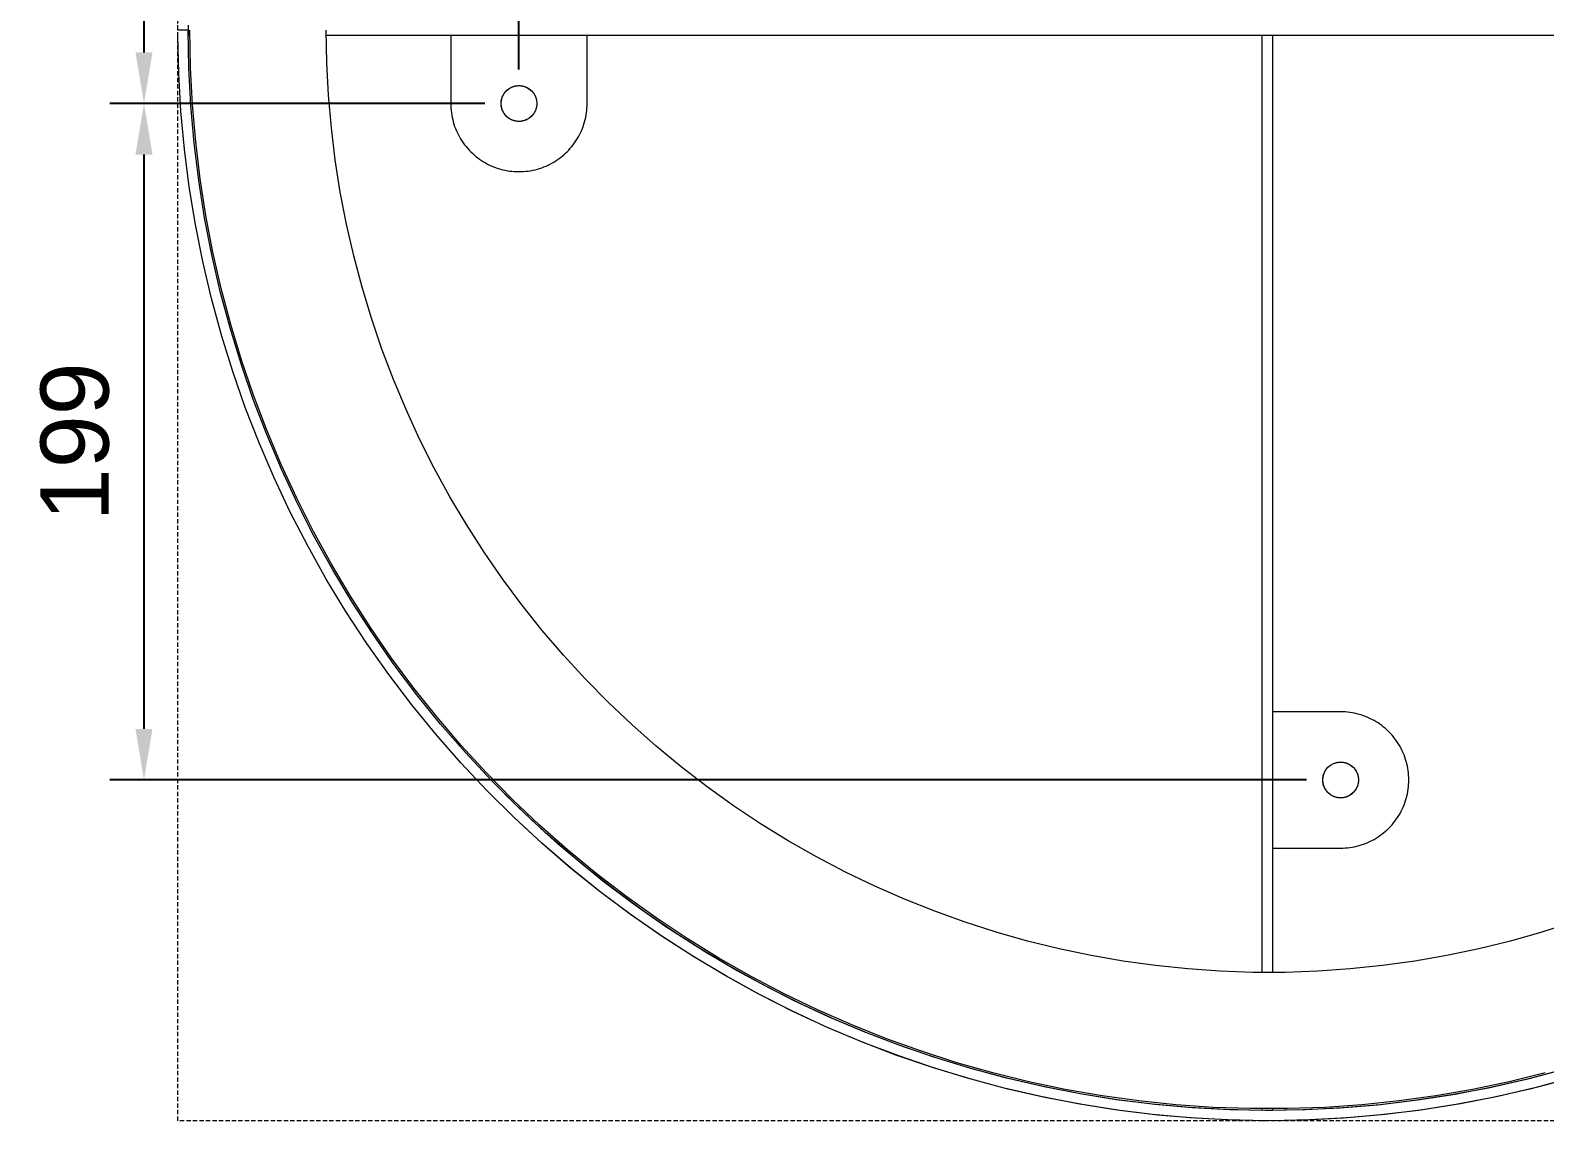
# Model space of a CAD drawing. Header units: millimetres. Extents: x 109 to 2437, y 94 to 1800.
# Drawn here: x 850 to 1294.1, y 93.9 to 413.9 of the extents above; entities that cross this region are included whole.
import ezdxf

# ---------------------------------------------------------------- set-up
doc = ezdxf.new("R2010")
doc.units = ezdxf.units.MM
doc.linetypes.add('HIDDEN', pattern=[1.905, 1.27, -0.635])
for name, color, linetype, lineweight in [('ZANO_R', 7, 'Continuous', 0), ('ZANO_R_przerywana', 7, 'HIDDEN', 0), ('ZANO_W', 1, 'Continuous', 0)]:
    doc.layers.add(name, color=color, linetype=linetype, lineweight=lineweight)
doc.styles.add('Arial', font='arial.ttf')
doc.styles.get("Standard").update_dxf_attribs({"font": 'ARIALUNI.TTF'})
doc.dimstyles.new('pl i ang', dxfattribs={"dimtxt": 50, "dimasz": 50, "dimexe": 1.25, "dimexo": 0.625, "dimgap": 10, "dimtad": 1, "dimtoh": 1, "dimtxsty": 'Standard', "dimcen": 2.5, "dimclrd": 1, "dimclre": 1, "dimclrt": 1, "dimadec": 0, "dimazin": 0, "dimtfac": 1, "dimtmove": 0, "dimatfit": 3, "dimfxl": 1, "dimarcsym": 1})

# ---------------------------------------------------------------- blocks, each defined once
blk = doc.blocks.new('*D390')
at = {"layer": 'ZANO_W', "color": 1, "lineweight": -2}
for p, q in [((993.28, 402.36), (993.28, 752.28)), ((1191.28, 643.85), (1191.28, 752.28)), ((1008.28, 742.28), (1176.28, 742.28))]:
    blk.add_line(p, q, dxfattribs=at)
at = {"layer": 'ZANO_W', "color": 1}
for points in [[(1008.28, 744.78), (1008.28, 739.78), (993.28, 742.28)], [(1176.28, 739.78), (1176.28, 744.78), (1191.28, 742.28)]]:
    blk.add_solid(points, dxfattribs=at)
at = {"layer": 'ZANO_W', "color": 1, "insert": (1092.28, 762.49), "char_height": 20, "attachment_point": 5, "style": 'Arial'}
blk.add_mtext('198', dxfattribs=at)
blk = doc.blocks.new('*D392')
at = {"layer": 'ZANO_W', "color": 1, "lineweight": -2}
for p, q in [((1181.28, 633.85), (873.3, 633.85)), ((883.3, 618.85), (883.3, 407.36)), ((983.28, 392.36), (873.3, 392.36))]:
    blk.add_line(p, q, dxfattribs=at)
at = {"layer": 'ZANO_W', "color": 1}
for points in [[(885.8, 618.85), (880.8, 618.85), (883.3, 633.85)], [(880.8, 407.36), (885.8, 407.36), (883.3, 392.36)]]:
    blk.add_solid(points, dxfattribs=at)
at = {"layer": 'ZANO_W', "color": 1, "insert": (863.26, 513.1), "char_height": 20, "attachment_point": 5, "rotation": 90, "style": 'Arial'}
blk.add_mtext('241', dxfattribs=at)
blk = doc.blocks.new('*D393')
at = {"layer": 'ZANO_W', "color": 1, "lineweight": -2}
for p, q in [((983.28, 392.36), (873.3, 392.36)), ((883.3, 377.36), (883.3, 208.85)), ((1224.28, 193.85), (873.3, 193.85))]:
    blk.add_line(p, q, dxfattribs=at)
at = {"layer": 'ZANO_W', "color": 1}
for points in [[(885.8, 377.36), (880.8, 377.36), (883.3, 392.36)], [(880.8, 208.85), (885.8, 208.85), (883.3, 193.85)]]:
    blk.add_solid(points, dxfattribs=at)
at = {"layer": 'ZANO_W', "color": 1, "insert": (863.09, 293.1), "char_height": 20, "attachment_point": 5, "rotation": 90, "style": 'Arial'}
blk.add_mtext('199', dxfattribs=at)

msp = doc.modelspace()

# ---------------------------------------------------------------- linework, layer by layer
at = {"layer": 'ZANO_R'}
for p, q in [((893.28, 413.85), (893.28, 415.36)), ((896.28, 413.85), (893.28, 413.85)), ((896.28, 415.36), (896.28, 412.36)), ((896.47, 402.8), (896.28, 413.85)), ((896.97, 402.93), (896.78, 413.85)), ((936.94, 404.31), (936.78, 413.85)), ((893.53, 401.21), (893.28, 412.36)), ((896.78, 412.36), (896.28, 412.36)), ((1211.28, 412.36), (936.78, 412.36)), ((973.28, 412.36), (973.28, 392.36)), ((1013.28, 392.36), (1013.28, 412.36)), ((1214.28, 412.36), (1211.28, 412.36)), ((1211.28, 137.36), (1211.28, 412.36)), ((1214.28, 412.36), (1214.28, 137.35)), ((1489.78, 412.36), (1214.28, 412.36)), ((937.44, 394.78), (936.94, 404.31)), ((894.16, 390.07), (893.53, 401.21)), ((897.05, 391.76), (896.47, 402.8)), ((897.53, 392.02), (896.97, 402.93)), ((988.91, 395.26), (989.01, 395.41)), ((989.01, 395.41), (989.12, 395.56)), ((989.12, 395.56), (989.23, 395.7)), ((989.23, 395.7), (989.35, 395.84)), ((989.35, 395.84), (989.47, 395.97)), ((989.47, 395.97), (989.6, 396.1)), ((989.6, 396.1), (989.73, 396.22)), ((989.73, 396.22), (989.87, 396.34)), ((989.87, 396.34), (990.01, 396.46)), ((990.01, 396.46), (990.15, 396.57)), ((990.15, 396.57), (990.3, 396.68)), ((990.3, 396.68), (990.45, 396.78)), ((990.45, 396.78), (990.6, 396.87)), ((990.6, 396.87), (990.76, 396.96)), ((990.76, 396.96), (990.92, 397.05)), ((990.92, 397.05), (991.08, 397.12)), ((991.08, 397.12), (991.25, 397.2)), ((991.25, 397.2), (991.42, 397.26)), ((991.42, 397.26), (991.59, 397.33)), ((991.59, 397.33), (991.76, 397.38)), ((991.76, 397.38), (991.94, 397.43)), ((991.94, 397.43), (992.11, 397.47)), ((992.11, 397.47), (992.29, 397.51)), ((992.29, 397.51), (992.47, 397.54)), ((992.47, 397.54), (992.65, 397.57)), ((992.65, 397.57), (992.83, 397.59)), ((992.83, 397.59), (993.01, 397.6)), ((993.01, 397.6), (993.19, 397.6)), ((993.19, 397.6), (993.37, 397.6)), ((993.37, 397.6), (993.55, 397.6)), ((993.55, 397.6), (993.73, 397.59)), ((993.73, 397.59), (993.91, 397.57)), ((993.91, 397.57), (994.09, 397.54)), ((994.09, 397.54), (994.27, 397.51)), ((994.27, 397.51), (994.45, 397.47)), ((994.45, 397.47), (994.62, 397.43)), ((994.62, 397.43), (994.8, 397.38)), ((994.8, 397.38), (994.97, 397.33)), ((994.97, 397.33), (995.14, 397.26)), ((995.14, 397.26), (995.31, 397.2)), ((995.31, 397.2), (995.48, 397.12)), ((995.48, 397.12), (995.64, 397.05)), ((995.64, 397.05), (995.8, 396.96)), ((995.8, 396.96), (995.96, 396.87)), ((995.96, 396.87), (996.11, 396.78)), ((996.11, 396.78), (996.26, 396.68)), ((996.26, 396.68), (996.41, 396.57)), ((996.41, 396.57), (996.55, 396.46)), ((996.55, 396.46), (996.69, 396.34)), ((996.69, 396.34), (996.83, 396.22)), ((996.83, 396.22), (996.96, 396.1)), ((996.96, 396.1), (997.09, 395.97)), ((997.09, 395.97), (997.21, 395.84)), ((997.21, 395.84), (997.33, 395.7)), ((997.33, 395.7), (997.44, 395.56)), ((997.44, 395.56), (997.55, 395.41)), ((997.55, 395.41), (997.65, 395.26)), ((898.01, 380.74), (897.05, 391.76)), ((898.48, 381.13), (897.53, 392.02)), ((938.26, 385.27), (937.44, 394.78)), ((973.28, 392.36), (973.29, 391.67)), ((973.29, 391.67), (973.33, 390.99)), ((973.33, 390.99), (973.38, 390.31)), ((988.03, 392.54), (988.04, 392.72)), ((988.03, 392.36), (988.03, 392.54)), ((988.03, 392.17), (988.03, 392.36)), ((988.04, 391.99), (988.03, 392.17)), ((988.04, 392.72), (988.06, 392.9)), ((988.06, 391.81), (988.04, 391.99)), ((988.06, 392.9), (988.08, 393.08)), ((988.08, 391.63), (988.06, 391.81)), ((988.08, 393.08), (988.11, 393.26)), ((988.11, 391.45), (988.08, 391.63)), ((988.11, 393.26), (988.14, 393.44)), ((988.14, 391.28), (988.11, 391.45)), ((988.14, 393.44), (988.18, 393.61)), ((988.18, 391.1), (988.14, 391.28)), ((988.18, 393.61), (988.23, 393.79)), ((988.23, 390.92), (988.18, 391.1)), ((988.23, 393.79), (988.28, 393.96)), ((988.28, 390.75), (988.23, 390.92)), ((988.28, 393.96), (988.34, 394.13)), ((988.34, 394.13), (988.4, 394.3)), ((988.4, 394.3), (988.47, 394.47)), ((988.47, 394.47), (988.55, 394.63)), ((988.55, 394.63), (988.63, 394.8)), ((988.63, 394.8), (988.72, 394.95)), ((988.72, 394.95), (988.81, 395.11)), ((988.81, 395.11), (988.91, 395.26)), ((997.65, 395.26), (997.75, 395.11)), ((997.75, 395.11), (997.84, 394.95)), ((997.84, 394.95), (997.93, 394.8)), ((997.93, 394.8), (998.01, 394.63)), ((998.01, 394.63), (998.09, 394.47)), ((998.09, 394.47), (998.16, 394.3)), ((998.16, 394.3), (998.22, 394.13)), ((998.22, 394.13), (998.28, 393.96)), ((998.28, 393.96), (998.33, 393.79)), ((998.33, 390.92), (998.28, 390.75)), ((998.33, 393.79), (998.38, 393.61)), ((998.38, 391.1), (998.33, 390.92)), ((998.38, 393.61), (998.42, 393.44)), ((998.42, 391.28), (998.38, 391.1)), ((998.42, 393.44), (998.45, 393.26)), ((998.45, 391.45), (998.42, 391.28)), ((998.45, 393.26), (998.48, 393.08)), ((998.48, 391.63), (998.45, 391.45)), ((998.48, 393.08), (998.5, 392.9)), ((998.5, 391.81), (998.48, 391.63)), ((998.5, 392.9), (998.52, 392.72)), ((998.52, 391.99), (998.5, 391.81)), ((998.52, 392.72), (998.53, 392.54)), ((998.53, 392.17), (998.52, 391.99)), ((998.53, 392.54), (998.53, 392.36)), ((998.53, 392.36), (998.53, 392.17)), ((1013.17, 390.31), (1013.23, 390.99)), ((1013.23, 390.99), (1013.27, 391.67)), ((1013.27, 391.67), (1013.28, 392.36)), ((895.19, 378.97), (894.16, 390.07)), ((973.38, 390.31), (973.47, 389.63)), ((973.47, 389.63), (973.57, 388.96)), ((973.57, 388.96), (973.7, 388.29)), ((973.7, 388.29), (973.85, 387.62)), ((973.85, 387.62), (974.02, 386.96)), ((974.02, 386.96), (974.22, 386.31)), ((988.34, 390.58), (988.28, 390.75)), ((988.4, 390.41), (988.34, 390.58)), ((988.47, 390.24), (988.4, 390.41)), ((988.55, 390.08), (988.47, 390.24)), ((988.63, 389.92), (988.55, 390.08)), ((988.72, 389.76), (988.63, 389.92)), ((988.81, 389.6), (988.72, 389.76)), ((988.91, 389.45), (988.81, 389.6)), ((989.01, 389.3), (988.91, 389.45)), ((989.12, 389.15), (989.01, 389.3)), ((989.23, 389.01), (989.12, 389.15)), ((989.35, 388.87), (989.23, 389.01)), ((989.47, 388.74), (989.35, 388.87)), ((989.6, 388.61), (989.47, 388.74)), ((989.73, 388.49), (989.6, 388.61)), ((989.87, 388.37), (989.73, 388.49)), ((990.01, 388.25), (989.87, 388.37)), ((990.15, 388.14), (990.01, 388.25)), ((990.3, 388.03), (990.15, 388.14)), ((990.45, 387.93), (990.3, 388.03)), ((990.6, 387.84), (990.45, 387.93)), ((990.76, 387.75), (990.6, 387.84)), ((990.92, 387.67), (990.76, 387.75)), ((991.08, 387.59), (990.92, 387.67)), ((991.25, 387.51), (991.08, 387.59)), ((991.42, 387.45), (991.25, 387.51)), ((991.59, 387.39), (991.42, 387.45)), ((991.76, 387.33), (991.59, 387.39)), ((991.94, 387.28), (991.76, 387.33)), ((992.11, 387.24), (991.94, 387.28)), ((992.29, 387.2), (992.11, 387.24)), ((992.47, 387.17), (992.29, 387.2)), ((992.65, 387.14), (992.47, 387.17)), ((992.83, 387.12), (992.65, 387.14)), ((993.01, 387.11), (992.83, 387.12)), ((993.19, 387.11), (993.01, 387.11)), ((993.37, 387.11), (993.19, 387.11)), ((993.55, 387.11), (993.37, 387.11)), ((993.73, 387.12), (993.55, 387.11)), ((993.91, 387.14), (993.73, 387.12)), ((994.09, 387.17), (993.91, 387.14)), ((994.27, 387.2), (994.09, 387.17)), ((994.45, 387.24), (994.27, 387.2)), ((994.62, 387.28), (994.45, 387.24)), ((994.8, 387.33), (994.62, 387.28)), ((994.97, 387.39), (994.8, 387.33)), ((995.14, 387.45), (994.97, 387.39)), ((995.31, 387.51), (995.14, 387.45)), ((995.48, 387.59), (995.31, 387.51)), ((995.64, 387.67), (995.48, 387.59)), ((995.8, 387.75), (995.64, 387.67)), ((995.96, 387.84), (995.8, 387.75)), ((996.11, 387.93), (995.96, 387.84)), ((996.26, 388.03), (996.11, 387.93)), ((996.41, 388.14), (996.26, 388.03)), ((996.55, 388.25), (996.41, 388.14)), ((996.69, 388.37), (996.55, 388.25)), ((996.83, 388.49), (996.69, 388.37)), ((996.96, 388.61), (996.83, 388.49)), ((997.09, 388.74), (996.96, 388.61)), ((997.21, 388.87), (997.09, 388.74)), ((997.33, 389.01), (997.21, 388.87)), ((997.44, 389.15), (997.33, 389.01)), ((997.55, 389.3), (997.44, 389.15)), ((997.65, 389.45), (997.55, 389.3)), ((997.75, 389.6), (997.65, 389.45)), ((997.84, 389.76), (997.75, 389.6)), ((997.93, 389.92), (997.84, 389.76)), ((998.01, 390.08), (997.93, 389.92)), ((998.09, 390.24), (998.01, 390.08)), ((998.16, 390.41), (998.09, 390.24)), ((998.22, 390.58), (998.16, 390.41)), ((998.28, 390.75), (998.22, 390.58)), ((1012.34, 386.31), (1012.54, 386.96)), ((1012.54, 386.96), (1012.71, 387.62)), ((1012.71, 387.62), (1012.86, 388.29)), ((1012.86, 388.29), (1012.99, 388.96)), ((1012.99, 388.96), (1013.09, 389.63)), ((1013.09, 389.63), (1013.17, 390.31)), ((939.41, 375.79), (938.26, 385.27)), ((974.22, 386.31), (974.43, 385.66)), ((974.43, 385.66), (974.67, 385.02)), ((974.67, 385.02), (974.94, 384.39)), ((974.94, 384.39), (975.22, 383.77)), ((975.22, 383.77), (975.52, 383.15)), ((975.52, 383.15), (975.85, 382.55)), ((975.85, 382.55), (976.19, 381.96)), ((1010.37, 381.96), (1010.71, 382.55)), ((1010.71, 382.55), (1011.04, 383.15)), ((1011.04, 383.15), (1011.34, 383.77)), ((1011.34, 383.77), (1011.62, 384.39)), ((1011.62, 384.39), (1011.88, 385.02)), ((1011.88, 385.02), (1012.12, 385.66)), ((1012.12, 385.66), (1012.34, 386.31)), ((896.6, 367.9), (895.19, 378.97)), ((899.36, 369.77), (898.01, 380.74)), ((899.79, 370.29), (898.48, 381.13)), ((976.19, 381.96), (976.56, 381.39)), ((976.56, 381.39), (976.94, 380.82)), ((976.94, 380.82), (977.34, 380.27)), ((977.34, 380.27), (977.77, 379.73)), ((977.77, 379.73), (978.21, 379.21)), ((978.21, 379.21), (978.66, 378.7)), ((978.66, 378.7), (979.14, 378.21)), ((979.14, 378.21), (979.63, 377.74)), ((979.63, 377.74), (980.14, 377.28)), ((1006.42, 377.28), (1006.93, 377.74)), ((1006.93, 377.74), (1007.42, 378.21)), ((1007.42, 378.21), (1007.9, 378.7)), ((1007.9, 378.7), (1008.35, 379.21)), ((1008.35, 379.21), (1008.79, 379.73)), ((1008.79, 379.73), (1009.22, 380.27)), ((1009.22, 380.27), (1009.62, 380.82)), ((1009.62, 380.82), (1010, 381.39)), ((1010, 381.39), (1010.37, 381.96)), ((940.89, 366.36), (939.41, 375.79)), ((980.14, 377.28), (980.66, 376.84)), ((980.66, 376.84), (981.19, 376.42)), ((981.19, 376.42), (981.75, 376.02)), ((981.75, 376.02), (982.31, 375.63)), ((982.31, 375.63), (982.89, 375.27)), ((982.89, 375.27), (983.48, 374.92)), ((983.48, 374.92), (984.08, 374.6)), ((984.08, 374.6), (984.69, 374.29)), ((984.69, 374.29), (985.31, 374.01)), ((985.31, 374.01), (985.94, 373.75)), ((985.94, 373.75), (986.58, 373.51)), ((986.58, 373.51), (987.23, 373.29)), ((987.23, 373.29), (987.88, 373.1)), ((998.68, 373.1), (999.33, 373.29)), ((999.33, 373.29), (999.98, 373.51)), ((999.98, 373.51), (1000.62, 373.75)), ((1000.62, 373.75), (1001.25, 374.01)), ((1001.25, 374.01), (1001.87, 374.29)), ((1001.87, 374.29), (1002.48, 374.6)), ((1002.48, 374.6), (1003.08, 374.92)), ((1003.08, 374.92), (1003.67, 375.27)), ((1003.67, 375.27), (1004.25, 375.63)), ((1004.25, 375.63), (1004.81, 376.02)), ((1004.81, 376.02), (1005.36, 376.42)), ((1005.36, 376.42), (1005.9, 376.84)), ((1005.9, 376.84), (1006.42, 377.28)), ((901.09, 358.85), (899.36, 369.77)), ((901.48, 359.49), (899.79, 370.29)), ((987.88, 373.1), (988.54, 372.92)), ((988.54, 372.92), (989.21, 372.77)), ((989.21, 372.77), (989.88, 372.65)), ((989.88, 372.65), (990.56, 372.54)), ((990.56, 372.54), (991.23, 372.46)), ((991.23, 372.46), (991.91, 372.4)), ((991.91, 372.4), (992.6, 372.37)), ((992.6, 372.37), (993.28, 372.36)), ((993.28, 372.36), (993.96, 372.37)), ((993.96, 372.37), (994.64, 372.4)), ((994.64, 372.4), (995.32, 372.46)), ((995.32, 372.46), (996, 372.54)), ((996, 372.54), (996.68, 372.65)), ((996.68, 372.65), (997.35, 372.77)), ((997.35, 372.77), (998.01, 372.92)), ((998.01, 372.92), (998.68, 373.1)), ((898.39, 356.9), (896.6, 367.9)), ((942.69, 356.99), (940.89, 366.36)), ((900.56, 345.96), (898.39, 356.9)), ((903.2, 348), (901.09, 358.85)), ((903.54, 348.76), (901.48, 359.49)), ((944.81, 347.68), (942.69, 356.99)), ((905.68, 337.23), (903.2, 348)), ((905.98, 338.11), (903.54, 348.76)), ((947.26, 338.45), (944.81, 347.68)), ((903.12, 335.11), (900.56, 345.96)), ((908.77, 327.55), (905.98, 338.11)), ((950.02, 329.32), (947.26, 338.45)), ((906.05, 324.35), (903.12, 335.11)), ((908.54, 326.55), (905.68, 337.23)), ((953.09, 320.28), (950.02, 329.32)), ((909.36, 313.69), (906.05, 324.35)), ((911.77, 315.97), (908.54, 326.55)), ((911.93, 317.09), (908.77, 327.55)), ((956.48, 311.36), (953.09, 320.28)), ((915.37, 305.52), (911.77, 315.97)), ((915.45, 306.74), (911.93, 317.09)), ((913.03, 303.17), (909.36, 313.69)), ((960.17, 302.55), (956.48, 311.36)), ((919.33, 296.53), (915.45, 306.74)), ((917.07, 292.77), (913.03, 303.17)), ((919.32, 295.2), (915.37, 305.52)), ((964.16, 293.88), (960.17, 302.55)), ((923.64, 285.02), (919.32, 295.2)), ((923.55, 286.45), (919.33, 296.53)), ((968.45, 285.36), (964.16, 293.88)), ((921.47, 282.52), (917.07, 292.77)), ((928.12, 276.53), (923.55, 286.45)), ((928.31, 275), (923.64, 285.02)), ((973.03, 276.98), (968.45, 285.36)), ((926.22, 272.44), (921.47, 282.52)), ((933.03, 266.77), (928.12, 276.53)), ((977.9, 268.77), (973.03, 276.98)), ((931.33, 262.52), (926.22, 272.44)), ((933.32, 265.14), (928.31, 275)), ((938.28, 257.18), (933.03, 266.77)), ((983.05, 260.73), (977.9, 268.77)), ((936.77, 252.79), (931.33, 262.52)), ((938.68, 255.47), (933.32, 265.14)), ((988.47, 252.88), (983.05, 260.73)), ((943.85, 247.78), (938.28, 257.18)), ((944.37, 245.99), (938.68, 255.47)), ((942.55, 243.25), (936.77, 252.79)), ((994.16, 245.21), (988.47, 252.88)), ((949.74, 238.58), (943.85, 247.78)), ((950.39, 236.72), (944.37, 245.99)), ((1000.11, 237.75), (994.16, 245.21)), ((948.66, 233.92), (942.55, 243.25)), ((955.95, 229.59), (949.74, 238.58)), ((956.72, 227.66), (950.39, 236.72)), ((1006.32, 230.5), (1000.11, 237.75)), ((955.09, 224.81), (948.66, 233.92)), ((962.46, 220.82), (955.95, 229.59)), ((963.37, 218.83), (956.72, 227.66)), ((1012.77, 223.46), (1006.32, 230.5)), ((961.83, 215.93), (955.09, 224.81)), ((1019.46, 216.66), (1012.77, 223.46)), ((969.27, 212.28), (962.46, 220.82)), ((970.32, 210.23), (963.37, 218.83)), ((968.88, 207.28), (961.83, 215.93)), ((1026.38, 210.08), (1019.46, 216.66)), ((1234.28, 213.85), (1214.28, 213.85)), ((1234.97, 213.84), (1234.28, 213.85)), ((1235.65, 213.81), (1234.97, 213.84)), ((1236.33, 213.75), (1235.65, 213.81)), ((1237.01, 213.67), (1236.33, 213.75)), ((1237.68, 213.56), (1237.01, 213.67)), ((1238.35, 213.43), (1237.68, 213.56)), ((1239.02, 213.28), (1238.35, 213.43)), ((1239.68, 213.11), (1239.02, 213.28)), ((976.38, 203.97), (969.27, 212.28)), ((977.57, 201.88), (970.32, 210.23)), ((1033.53, 203.76), (1026.38, 210.08)), ((1240.33, 212.92), (1239.68, 213.11)), ((1240.98, 212.7), (1240.33, 212.92)), ((1241.62, 212.46), (1240.98, 212.7)), ((1242.25, 212.2), (1241.62, 212.46)), ((1242.87, 211.91), (1242.25, 212.2)), ((1243.48, 211.61), (1242.87, 211.91)), ((1244.09, 211.29), (1243.48, 211.61)), ((1244.67, 210.94), (1244.09, 211.29)), ((1245.25, 210.58), (1244.67, 210.94)), ((1245.82, 210.19), (1245.25, 210.58)), ((1246.37, 209.79), (1245.82, 210.19)), ((1246.9, 209.37), (1246.37, 209.79)), ((1247.43, 208.93), (1246.9, 209.37)), ((1247.93, 208.47), (1247.43, 208.93)), ((976.23, 198.89), (968.88, 207.28)), ((1248.42, 207.99), (1247.93, 208.47)), ((1248.9, 207.5), (1248.42, 207.99)), ((1249.36, 207), (1248.9, 207.5)), ((1249.8, 206.47), (1249.36, 207)), ((1250.22, 205.94), (1249.8, 206.47)), ((1250.62, 205.39), (1250.22, 205.94)), ((1251.01, 204.82), (1250.62, 205.39)), ((1251.37, 204.24), (1251.01, 204.82)), ((983.76, 195.92), (976.38, 203.97)), ((985.11, 193.79), (977.57, 201.88)), ((1040.88, 197.68), (1033.53, 203.76)), ((1251.72, 203.65), (1251.37, 204.24)), ((1252.04, 203.05), (1251.72, 203.65)), ((1252.34, 202.44), (1252.04, 203.05)), ((1252.63, 201.82), (1252.34, 202.44)), ((1252.89, 201.19), (1252.63, 201.82)), ((1253.13, 200.55), (1252.89, 201.19)), ((1253.35, 199.9), (1253.13, 200.55)), ((1253.54, 199.25), (1253.35, 199.9)), ((983.86, 190.77), (976.23, 198.89)), ((991.42, 188.13), (983.76, 195.92)), ((1048.45, 191.85), (1040.88, 197.68)), ((1229.26, 195.37), (1229.31, 195.54)), ((1229.31, 195.54), (1229.37, 195.71)), ((1229.37, 195.71), (1229.44, 195.88)), ((1229.44, 195.88), (1229.51, 196.05)), ((1229.51, 196.05), (1229.59, 196.21)), ((1229.59, 196.21), (1229.68, 196.37)), ((1229.68, 196.37), (1229.77, 196.53)), ((1229.77, 196.53), (1229.86, 196.68)), ((1229.86, 196.68), (1229.96, 196.83)), ((1229.96, 196.83), (1230.07, 196.98)), ((1230.07, 196.98), (1230.18, 197.13)), ((1230.18, 197.13), (1230.29, 197.27)), ((1230.29, 197.27), (1230.41, 197.4)), ((1230.41, 197.4), (1230.54, 197.53)), ((1230.54, 197.53), (1230.67, 197.66)), ((1230.67, 197.66), (1230.8, 197.78)), ((1230.8, 197.78), (1230.94, 197.9)), ((1230.94, 197.9), (1231.08, 198.01)), ((1231.08, 198.01), (1231.23, 198.12)), ((1231.23, 198.12), (1231.38, 198.22)), ((1231.38, 198.22), (1231.53, 198.32)), ((1231.53, 198.32), (1231.68, 198.41)), ((1231.68, 198.41), (1231.84, 198.5)), ((1231.84, 198.5), (1232, 198.58)), ((1232, 198.58), (1232.17, 198.66)), ((1232.17, 198.66), (1232.34, 198.73)), ((1232.34, 198.73), (1232.51, 198.79)), ((1232.51, 198.79), (1232.68, 198.85)), ((1232.68, 198.85), (1232.85, 198.9)), ((1232.85, 198.9), (1233.03, 198.95)), ((1233.03, 198.95), (1233.2, 198.99)), ((1233.2, 198.99), (1233.38, 199.02)), ((1233.38, 199.02), (1233.56, 199.05)), ((1233.56, 199.05), (1233.74, 199.07)), ((1233.74, 199.07), (1233.92, 199.09)), ((1233.92, 199.09), (1234.1, 199.1)), ((1234.1, 199.1), (1234.28, 199.1)), ((1234.28, 199.1), (1234.46, 199.1)), ((1234.46, 199.1), (1234.65, 199.09)), ((1234.65, 199.09), (1234.83, 199.07)), ((1234.83, 199.07), (1235.01, 199.05)), ((1235.01, 199.05), (1235.18, 199.02)), ((1235.18, 199.02), (1235.36, 198.99)), ((1235.36, 198.99), (1235.54, 198.95)), ((1235.54, 198.95), (1235.71, 198.9)), ((1235.71, 198.9), (1235.89, 198.85)), ((1235.89, 198.85), (1236.06, 198.79)), ((1236.06, 198.79), (1236.23, 198.73)), ((1236.23, 198.73), (1236.4, 198.66)), ((1236.4, 198.66), (1236.56, 198.58)), ((1236.56, 198.58), (1236.72, 198.5)), ((1236.72, 198.5), (1236.88, 198.41)), ((1236.88, 198.41), (1237.04, 198.32)), ((1237.04, 198.32), (1237.19, 198.22)), ((1237.19, 198.22), (1237.34, 198.12)), ((1237.34, 198.12), (1237.48, 198.01)), ((1237.48, 198.01), (1237.63, 197.9)), ((1237.63, 197.9), (1237.76, 197.78)), ((1237.76, 197.78), (1237.9, 197.66)), ((1237.9, 197.66), (1238.03, 197.53)), ((1238.03, 197.53), (1238.15, 197.4)), ((1238.15, 197.4), (1238.27, 197.27)), ((1238.27, 197.27), (1238.39, 197.13)), ((1238.39, 197.13), (1238.5, 196.98)), ((1238.5, 196.98), (1238.6, 196.83)), ((1238.6, 196.83), (1238.7, 196.68)), ((1238.7, 196.68), (1238.8, 196.53)), ((1238.8, 196.53), (1238.89, 196.37)), ((1238.89, 196.37), (1238.97, 196.21)), ((1238.97, 196.21), (1239.05, 196.05)), ((1239.05, 196.05), (1239.12, 195.88)), ((1239.12, 195.88), (1239.19, 195.71)), ((1239.19, 195.71), (1239.25, 195.54)), ((1239.25, 195.54), (1239.31, 195.37)), ((1253.71, 198.59), (1253.54, 199.25)), ((1253.86, 197.92), (1253.71, 198.59)), ((1253.99, 197.25), (1253.86, 197.92)), ((1254.1, 196.58), (1253.99, 197.25)), ((1254.18, 195.9), (1254.1, 196.58)), ((1254.24, 195.22), (1254.18, 195.9)), ((992.92, 185.97), (985.11, 193.79)), ((1056.21, 186.3), (1048.45, 191.85)), ((1229.03, 193.94), (1229.04, 194.12)), ((1229.03, 193.76), (1229.03, 193.94)), ((1229.04, 193.58), (1229.03, 193.76)), ((1229.04, 194.12), (1229.05, 194.3)), ((1229.05, 193.4), (1229.04, 193.58)), ((1229.05, 194.3), (1229.07, 194.49)), ((1229.07, 193.22), (1229.05, 193.4)), ((1229.07, 194.49), (1229.1, 194.66)), ((1229.1, 193.04), (1229.07, 193.22)), ((1229.1, 194.66), (1229.13, 194.84)), ((1229.13, 192.86), (1229.1, 193.04)), ((1229.13, 194.84), (1229.16, 195.02)), ((1229.16, 192.68), (1229.13, 192.86)), ((1229.16, 195.02), (1229.21, 195.2)), ((1229.21, 192.51), (1229.16, 192.68)), ((1229.21, 195.2), (1229.26, 195.37)), ((1229.26, 192.33), (1229.21, 192.51)), ((1229.31, 192.16), (1229.26, 192.33)), ((1229.37, 191.99), (1229.31, 192.16)), ((1229.44, 191.82), (1229.37, 191.99)), ((1229.51, 191.66), (1229.44, 191.82)), ((1229.59, 191.49), (1229.51, 191.66)), ((1229.68, 191.33), (1229.59, 191.49)), ((1229.77, 191.18), (1229.68, 191.33)), ((1229.86, 191.02), (1229.77, 191.18)), ((1229.96, 190.87), (1229.86, 191.02)), ((1238.7, 191.02), (1238.6, 190.87)), ((1238.8, 191.18), (1238.7, 191.02)), ((1238.89, 191.33), (1238.8, 191.18)), ((1238.97, 191.49), (1238.89, 191.33)), ((1239.05, 191.66), (1238.97, 191.49)), ((1239.12, 191.82), (1239.05, 191.66)), ((1239.19, 191.99), (1239.12, 191.82)), ((1239.25, 192.16), (1239.19, 191.99)), ((1239.31, 192.33), (1239.25, 192.16)), ((1239.31, 195.37), (1239.36, 195.2)), ((1239.36, 192.51), (1239.31, 192.33)), ((1239.36, 195.2), (1239.4, 195.02)), ((1239.4, 192.68), (1239.36, 192.51)), ((1239.4, 195.02), (1239.44, 194.84)), ((1239.44, 192.86), (1239.4, 192.68)), ((1239.44, 194.84), (1239.47, 194.66)), ((1239.47, 193.04), (1239.44, 192.86)), ((1239.47, 194.66), (1239.49, 194.49)), ((1239.49, 193.22), (1239.47, 193.04)), ((1239.49, 194.49), (1239.51, 194.3)), ((1239.51, 193.4), (1239.49, 193.22)), ((1239.51, 194.3), (1239.53, 194.12)), ((1239.53, 193.58), (1239.51, 193.4)), ((1239.53, 194.12), (1239.53, 193.94)), ((1239.53, 193.94), (1239.53, 193.76)), ((1239.53, 193.76), (1239.53, 193.58)), ((1253.99, 190.45), (1254.1, 191.13)), ((1254.1, 191.13), (1254.18, 191.81)), ((1254.18, 191.81), (1254.24, 192.49)), ((1254.27, 194.54), (1254.24, 195.22)), ((1254.24, 192.49), (1254.27, 193.17)), ((1254.28, 193.85), (1254.27, 194.54)), ((1254.27, 193.17), (1254.28, 193.85)), ((991.78, 182.91), (983.86, 190.77)), ((991.95, 182.74), (984.1, 190.53)), ((996.85, 182.24), (989.13, 189.7)), ((999.34, 180.61), (991.42, 188.13)), ((1230.07, 190.72), (1229.96, 190.87)), ((1230.18, 190.58), (1230.07, 190.72)), ((1230.29, 190.44), (1230.18, 190.58)), ((1230.41, 190.3), (1230.29, 190.44)), ((1230.54, 190.17), (1230.41, 190.3)), ((1230.67, 190.05), (1230.54, 190.17)), ((1230.8, 189.92), (1230.67, 190.05)), ((1230.94, 189.8), (1230.8, 189.92)), ((1231.08, 189.69), (1230.94, 189.8)), ((1231.23, 189.58), (1231.08, 189.69)), ((1231.38, 189.48), (1231.23, 189.58)), ((1231.53, 189.38), (1231.38, 189.48)), ((1231.68, 189.29), (1231.53, 189.38)), ((1231.84, 189.2), (1231.68, 189.29)), ((1232, 189.12), (1231.84, 189.2)), ((1232.17, 189.05), (1232, 189.12)), ((1232.34, 188.98), (1232.17, 189.05)), ((1232.51, 188.91), (1232.34, 188.98)), ((1232.68, 188.85), (1232.51, 188.91)), ((1232.85, 188.8), (1232.68, 188.85)), ((1233.03, 188.75), (1232.85, 188.8)), ((1233.2, 188.71), (1233.03, 188.75)), ((1233.38, 188.68), (1233.2, 188.71)), ((1233.56, 188.65), (1233.38, 188.68)), ((1233.74, 188.63), (1233.56, 188.65)), ((1233.92, 188.61), (1233.74, 188.63)), ((1234.1, 188.61), (1233.92, 188.61)), ((1234.28, 188.6), (1234.1, 188.61)), ((1234.46, 188.61), (1234.28, 188.6)), ((1234.65, 188.61), (1234.46, 188.61)), ((1234.83, 188.63), (1234.65, 188.61)), ((1235.01, 188.65), (1234.83, 188.63)), ((1235.18, 188.68), (1235.01, 188.65)), ((1235.36, 188.71), (1235.18, 188.68)), ((1235.54, 188.75), (1235.36, 188.71)), ((1235.71, 188.8), (1235.54, 188.75)), ((1235.89, 188.85), (1235.71, 188.8)), ((1236.06, 188.91), (1235.89, 188.85)), ((1236.23, 188.98), (1236.06, 188.91)), ((1236.4, 189.05), (1236.23, 188.98)), ((1236.56, 189.12), (1236.4, 189.05)), ((1236.72, 189.2), (1236.56, 189.12)), ((1236.88, 189.29), (1236.72, 189.2)), ((1237.04, 189.38), (1236.88, 189.29)), ((1237.19, 189.48), (1237.04, 189.38)), ((1237.34, 189.58), (1237.19, 189.48)), ((1237.48, 189.69), (1237.34, 189.58)), ((1237.63, 189.8), (1237.48, 189.69)), ((1237.76, 189.92), (1237.63, 189.8)), ((1237.9, 190.05), (1237.76, 189.92)), ((1238.03, 190.17), (1237.9, 190.05)), ((1238.15, 190.3), (1238.03, 190.17)), ((1238.27, 190.44), (1238.15, 190.3)), ((1238.39, 190.58), (1238.27, 190.44)), ((1238.5, 190.72), (1238.39, 190.58)), ((1238.6, 190.87), (1238.5, 190.72)), ((1252.89, 186.52), (1253.13, 187.15)), ((1253.13, 187.15), (1253.35, 187.8)), ((1253.35, 187.8), (1253.54, 188.46)), ((1253.54, 188.46), (1253.71, 189.12)), ((1253.71, 189.12), (1253.86, 189.78)), ((1253.86, 189.78), (1253.99, 190.45)), ((999.96, 175.33), (991.78, 182.91)), ((1000.07, 175.23), (991.95, 182.74)), ((1001, 178.42), (992.92, 185.97)), ((1004.81, 175.04), (996.85, 182.24)), ((1064.16, 181.01), (1056.21, 186.3)), ((1250.22, 181.77), (1250.62, 182.32)), ((1250.62, 182.32), (1251.01, 182.88)), ((1251.01, 182.88), (1251.37, 183.46)), ((1251.37, 183.46), (1251.72, 184.05)), ((1251.72, 184.05), (1252.04, 184.65)), ((1252.04, 184.65), (1252.34, 185.26)), ((1252.34, 185.26), (1252.63, 185.88)), ((1252.63, 185.88), (1252.89, 186.52)), ((1007.52, 173.36), (999.34, 180.61)), ((1009.34, 171.16), (1001, 178.42)), ((1072.28, 176), (1064.16, 181.01)), ((1245.82, 177.51), (1246.37, 177.92)), ((1246.37, 177.92), (1246.9, 178.34)), ((1246.9, 178.34), (1247.43, 178.78)), ((1247.43, 178.78), (1247.93, 179.24)), ((1247.93, 179.24), (1248.42, 179.71)), ((1248.42, 179.71), (1248.9, 180.2)), ((1248.9, 180.2), (1249.36, 180.71)), ((1249.36, 180.71), (1249.8, 181.23)), ((1249.8, 181.23), (1250.22, 181.77)), ((1008.4, 168.04), (999.96, 175.33)), ((1008.44, 168), (1000.07, 175.23)), ((1013.02, 168.12), (1004.81, 175.04)), ((1015.94, 166.4), (1007.52, 173.36)), ((1080.58, 171.28), (1072.28, 176)), ((1214.28, 173.85), (1234.28, 173.85)), ((1234.28, 173.85), (1234.97, 173.86)), ((1234.97, 173.86), (1235.65, 173.9)), ((1235.65, 173.9), (1236.33, 173.96)), ((1236.33, 173.96), (1237.01, 174.04)), ((1237.01, 174.04), (1237.68, 174.14)), ((1237.68, 174.14), (1238.35, 174.27)), ((1238.35, 174.27), (1239.02, 174.42)), ((1239.02, 174.42), (1239.68, 174.59)), ((1239.68, 174.59), (1240.33, 174.79)), ((1240.33, 174.79), (1240.98, 175.01)), ((1240.98, 175.01), (1241.62, 175.25)), ((1241.62, 175.25), (1242.25, 175.51)), ((1242.25, 175.51), (1242.87, 175.79)), ((1242.87, 175.79), (1243.48, 176.09)), ((1243.48, 176.09), (1244.09, 176.42)), ((1244.09, 176.42), (1244.67, 176.76)), ((1244.67, 176.76), (1245.25, 177.13)), ((1245.25, 177.13), (1245.82, 177.51)), ((1017.93, 164.2), (1009.34, 171.16)), ((1089.03, 166.84), (1080.58, 171.28)), ((1017.09, 161.05), (1008.4, 168.04)), ((1017.06, 161.07), (1008.44, 168)), ((1021.46, 161.48), (1013.02, 168.12)), ((1024.6, 159.74), (1015.94, 166.4)), ((1097.63, 162.7), (1089.03, 166.84)), ((1025.91, 154.44), (1017.06, 161.07)), ((1026.02, 154.37), (1017.09, 161.05)), ((1026.75, 157.54), (1017.93, 164.2)), ((1030.12, 155.12), (1021.46, 161.48)), ((1106.37, 158.86), (1097.63, 162.7)), ((1033.49, 153.38), (1024.6, 159.74)), ((1035.8, 151.19), (1026.75, 157.54)), ((1115.23, 155.32), (1106.37, 158.86)), ((1034.99, 148.12), (1025.91, 154.44)), ((1035.17, 148), (1026.02, 154.37)), ((1038.98, 149.07), (1030.12, 155.12)), ((1042.58, 147.33), (1033.49, 153.38)), ((1045.07, 145.16), (1035.8, 151.19)), ((1124.21, 152.09), (1115.23, 155.32)), ((1133.3, 149.17), (1124.21, 152.09)), ((1302.35, 152.09), (1293.26, 149.17)), ((1044.28, 142.12), (1034.99, 148.12)), ((1044.54, 141.96), (1035.17, 148)), ((1048.05, 143.32), (1038.98, 149.07)), ((1051.89, 141.59), (1042.58, 147.33)), ((1142.48, 146.57), (1133.3, 149.17)), ((1293.26, 149.17), (1284.07, 146.57)), ((1054.54, 139.46), (1045.07, 145.16)), ((1057.31, 137.88), (1048.05, 143.32)), ((1151.75, 144.28), (1142.48, 146.57)), ((1161.09, 142.32), (1151.75, 144.28)), ((1170.5, 140.68), (1161.09, 142.32)), ((1265.47, 142.32), (1256.06, 140.68)), ((1274.81, 144.28), (1265.47, 142.32)), ((1284.07, 146.57), (1274.81, 144.28)), ((1053.77, 136.44), (1044.28, 142.12)), ((1054.12, 136.24), (1044.54, 141.96)), ((1061.38, 136.19), (1051.89, 141.59)), ((1064.2, 134.09), (1054.54, 139.46)), ((1066.75, 132.75), (1057.31, 137.88)), ((1179.95, 139.37), (1170.5, 140.68)), ((1189.44, 138.38), (1179.95, 139.37)), ((1198.97, 137.72), (1189.44, 138.38)), ((1208.51, 137.39), (1198.97, 137.72)), ((1227.59, 137.72), (1218.05, 137.39)), ((1237.11, 138.38), (1227.59, 137.72)), ((1246.61, 139.37), (1237.11, 138.38)), ((1256.06, 140.68), (1246.61, 139.37)), ((1063.45, 131.09), (1053.77, 136.44)), ((1063.89, 130.86), (1054.12, 136.24)), ((1071.05, 131.11), (1061.38, 136.19)), ((1074.05, 129.06), (1064.2, 134.09)), ((1218.05, 137.39), (1208.51, 137.39)), ((1073.31, 126.09), (1063.45, 131.09)), ((1073.84, 125.83), (1063.89, 130.86)), ((1076.35, 127.95), (1066.75, 132.75)), ((1080.9, 126.37), (1071.05, 131.11)), ((1084.07, 124.38), (1074.05, 129.06)), ((1083.34, 121.42), (1073.31, 126.09)), ((1083.96, 121.15), (1073.84, 125.83)), ((1086.11, 123.48), (1076.35, 127.95)), ((1090.9, 121.97), (1080.9, 126.37)), ((1094.24, 120.05), (1084.07, 124.38)), ((1093.53, 117.1), (1083.34, 121.42)), ((1094.24, 116.82), (1083.96, 121.15)), ((1096.02, 119.34), (1086.11, 123.48)), ((1101.05, 117.92), (1090.9, 121.97)), ((1104.56, 116.08), (1094.24, 120.05)), ((1103.85, 113.14), (1093.53, 117.1)), ((1104.66, 112.85), (1094.24, 116.82)), ((1106.06, 115.54), (1096.02, 119.34)), ((1111.33, 114.22), (1101.05, 117.92)), ((1115.01, 112.47), (1104.56, 116.08)), ((1116.22, 112.08), (1106.06, 115.54)), ((1114.31, 109.54), (1103.85, 113.14)), ((1115.21, 109.25), (1104.66, 112.85)), ((1121.73, 110.88), (1111.33, 114.22)), ((1125.57, 109.23), (1115.01, 112.47)), ((1126.5, 108.96), (1116.22, 112.08)), ((1124.88, 106.3), (1114.31, 109.54)), ((1125.89, 106.02), (1115.21, 109.25)), ((1132.24, 107.9), (1121.73, 110.88)), ((1136.25, 106.35), (1125.57, 109.23)), ((1136.88, 106.2), (1126.5, 108.96)), ((1142.85, 105.29), (1132.24, 107.9)), ((1294.32, 107.9), (1283.71, 105.29)), ((1298.94, 108.65), (1288.32, 105.86)), ((1300.19, 109), (1289.5, 106.15)), ((1135.57, 103.43), (1124.88, 106.3)), ((1136.67, 103.16), (1125.89, 106.02)), ((1146.34, 100.93), (1135.57, 103.43)), ((1147.02, 103.85), (1136.25, 106.35)), ((1147.54, 100.68), (1136.67, 103.16)), ((1147.34, 103.79), (1136.88, 106.2)), ((1153.54, 103.04), (1142.85, 105.29)), ((1157.87, 101.73), (1147.02, 103.85)), ((1157.88, 101.73), (1147.34, 103.79)), ((1164.31, 101.16), (1153.54, 103.04)), ((1273.01, 103.04), (1262.25, 101.16)), ((1277.62, 103.45), (1266.83, 101.41)), ((1278.73, 103.68), (1267.87, 101.59)), ((1283.71, 105.29), (1273.01, 103.04)), ((1288.32, 105.86), (1277.62, 103.45)), ((1289.5, 106.15), (1278.73, 103.68)), ((1289.76, 103.13), (1278.95, 100.66)), ((1291.26, 103.5), (1280.4, 100.97)), ((1300.49, 105.96), (1289.76, 103.13)), ((1302.02, 106.4), (1291.26, 103.5)), ((1157.19, 98.81), (1146.34, 100.93)), ((1158.49, 98.58), (1147.54, 100.68)), ((1168.11, 97.06), (1157.19, 98.81)), ((1168.79, 99.99), (1157.87, 101.73)), ((1168.48, 100.03), (1157.88, 101.73)), ((1169.51, 96.86), (1158.49, 98.58)), ((1175.13, 99.66), (1164.31, 101.16)), ((1179.14, 98.7), (1168.48, 100.03)), ((1179.76, 98.63), (1168.79, 99.99)), ((1186, 98.53), (1175.13, 99.66)), ((1189.83, 97.72), (1179.14, 98.7)), ((1190.77, 97.65), (1179.76, 98.63)), ((1196.9, 97.78), (1186, 98.53)), ((1200.55, 97.11), (1189.83, 97.72)), ((1207.82, 97.4), (1196.9, 97.78)), ((1229.66, 97.78), (1218.74, 97.4)), ((1240.56, 98.53), (1229.66, 97.78)), ((1245.08, 98.45), (1234.14, 97.54)), ((1245.97, 98.54), (1234.96, 97.59)), ((1251.43, 99.66), (1240.56, 98.53)), ((1255.98, 99.74), (1245.08, 98.45)), ((1256.95, 99.87), (1245.97, 98.54)), ((1262.25, 101.16), (1251.43, 99.66)), ((1266.83, 101.41), (1255.98, 99.74)), ((1267.87, 101.59), (1256.95, 99.87)), ((1268.05, 98.58), (1257.09, 96.87)), ((1269.45, 98.82), (1258.44, 97.06)), ((1278.95, 100.66), (1268.05, 98.58)), ((1280.4, 100.97), (1269.45, 98.82)), ((1179.09, 95.68), (1168.11, 97.06)), ((1180.58, 95.53), (1169.51, 96.86)), ((1190.1, 94.69), (1179.09, 95.68)), ((1191.69, 94.58), (1180.58, 95.53)), ((1201.15, 94.08), (1190.1, 94.69)), ((1201.81, 97.06), (1190.77, 97.65)), ((1202.83, 94.02), (1191.69, 94.58)), ((1211.28, 96.86), (1200.55, 97.11)), ((1212.21, 93.85), (1201.15, 94.08)), ((1212.86, 96.85), (1201.81, 97.06)), ((1213.98, 93.85), (1202.83, 94.02)), ((1218.74, 97.4), (1207.82, 97.4)), ((1211.28, 96.86), (1211.28, 97.36)), ((1211.28, 93.86), (1211.28, 93.86)), ((1212.2, 93.86), (1211.28, 93.86)), ((1223.17, 97.01), (1212.2, 96.85)), ((1214.28, 96.86), (1212.2, 96.86)), ((1223.92, 97.03), (1212.86, 96.85)), ((1223.95, 94.03), (1212.86, 93.85)), ((1225.13, 94.07), (1213.98, 93.85)), ((1214.28, 97.35), (1214.28, 96.86)), ((1234.14, 97.54), (1223.17, 97.01)), ((1234.96, 97.59), (1223.92, 97.03)), ((1235.03, 94.59), (1223.95, 94.03)), ((1236.27, 94.68), (1225.13, 94.07)), ((1246.08, 95.54), (1235.03, 94.59)), ((1247.38, 95.67), (1236.27, 94.68)), ((1257.09, 96.87), (1246.08, 95.54)), ((1258.44, 97.06), (1247.38, 95.67))]:
    msp.add_line(p, q, dxfattribs=at)
for centre in [(993.28, 392.36), (1234.28, 193.85)]:
    msp.add_circle(centre, 5.25, dxfattribs=at)
at = {"layer": 'ZANO_R_przerywana'}
for points in [[(893.28, 93.86), (893.28, 733.86)], [(1533.28, 93.86), (893.28, 93.86)]]:
    msp.add_lwpolyline(points, dxfattribs=at)

# ---------------------------------------------------------------- dimensions: what is measured, and where the dimension line sits
at = {"layer": 'ZANO_W'}
dim = msp.add_linear_dim(base=(1191.28, 742.28), p1=(993.28, 392.36), p2=(1191.28, 633.85), dimstyle='pl i ang', override={"dimtxt": 20, "dimasz": 15, "dimexe": 10, "dimexo": 10, "dimtoh": 0, "dimdec": 0, "dimtxsty": 'Arial', "dimtdec": 0, "dimtmove": 1}, dxfattribs=at)
dim.commit()
dim.dimension.update_dxf_attribs({"geometry": '*D390', "text_midpoint": (1092.28, 762.49)})
for base, p1, p2, picture, middle in [((883.3, 392.36), (1191.28, 633.85), (993.28, 392.36), '*D392', (863.26, 513.1)), ((883.3, 193.85), (993.28, 392.36), (1234.28, 193.85), '*D393', (863.09, 293.1))]:
    dim = msp.add_linear_dim(base=base, p1=p1, p2=p2, angle=90, dimstyle='pl i ang', override={"dimtxt": 20, "dimasz": 15, "dimexe": 10, "dimexo": 10, "dimtoh": 0, "dimdec": 0, "dimtxsty": 'Arial', "dimtdec": 0, "dimtmove": 1}, dxfattribs=at)
    dim.commit()
    dim.dimension.update_dxf_attribs({"geometry": picture, "text_midpoint": middle})

doc.saveas('drawing.dxf')
